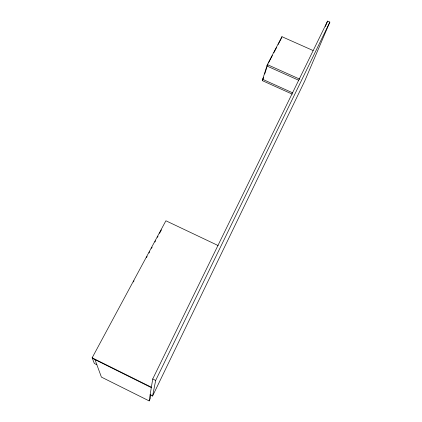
<?xml version="1.0" encoding="UTF-8"?>
<svg xmlns="http://www.w3.org/2000/svg" width="422" height="422" viewBox="0 0 422 422"><rect width="100%" height="100%" fill="white"/><g stroke="black" fill="none" stroke-linecap="round" stroke-linejoin="round"><path stroke-width="0.63" d="M94.982 359.607L101.401 377.094L149.135 400.9L152.732 378.967L327.577 21.1L329.846 22.097L304.695 81.103L152.59 396.026L150.137 394.802M150.939 394.781L150.29 398.516L149.135 400.9M152.59 396.026L155.671 380.428L329.846 22.097M292.224 94.117L262.262 80.607L267.348 64.613L281.949 36.698L313.082 50.529M264.705 74.003L266.836 67.325M267.221 66.106L267.806 64.286M281.469 38.138L281.949 36.698M325.299 26.528L327.577 21.1M263.581 77.585L262.674 79.325L292.778 92.893M262.262 80.607L263.17 78.872M267.822 64.255L266.91 65.996L298.697 80.259M268.429 63.094L272.369 55.551M273.889 52.65L276.616 47.428M278.135 44.521L281.184 38.682M96.865 364.745L94.349 363.49L92.154 357.803L165.904 220.775L218.142 245.562M133.405 281.97L134.027 280.809M146.487 257.652L147.109 256.492M148.987 252.994L149.61 251.839M151.477 248.368L152.099 247.208M154.895 242.017L155.523 240.846M157.385 237.386L158.013 236.214M159.563 233.329L161.436 229.853M267.348 64.613L299.868 79.199M152.732 378.967L155.671 380.428M92.154 357.803L151.377 387.227M92.344 358.299L151.313 387.602"/></g></svg>
